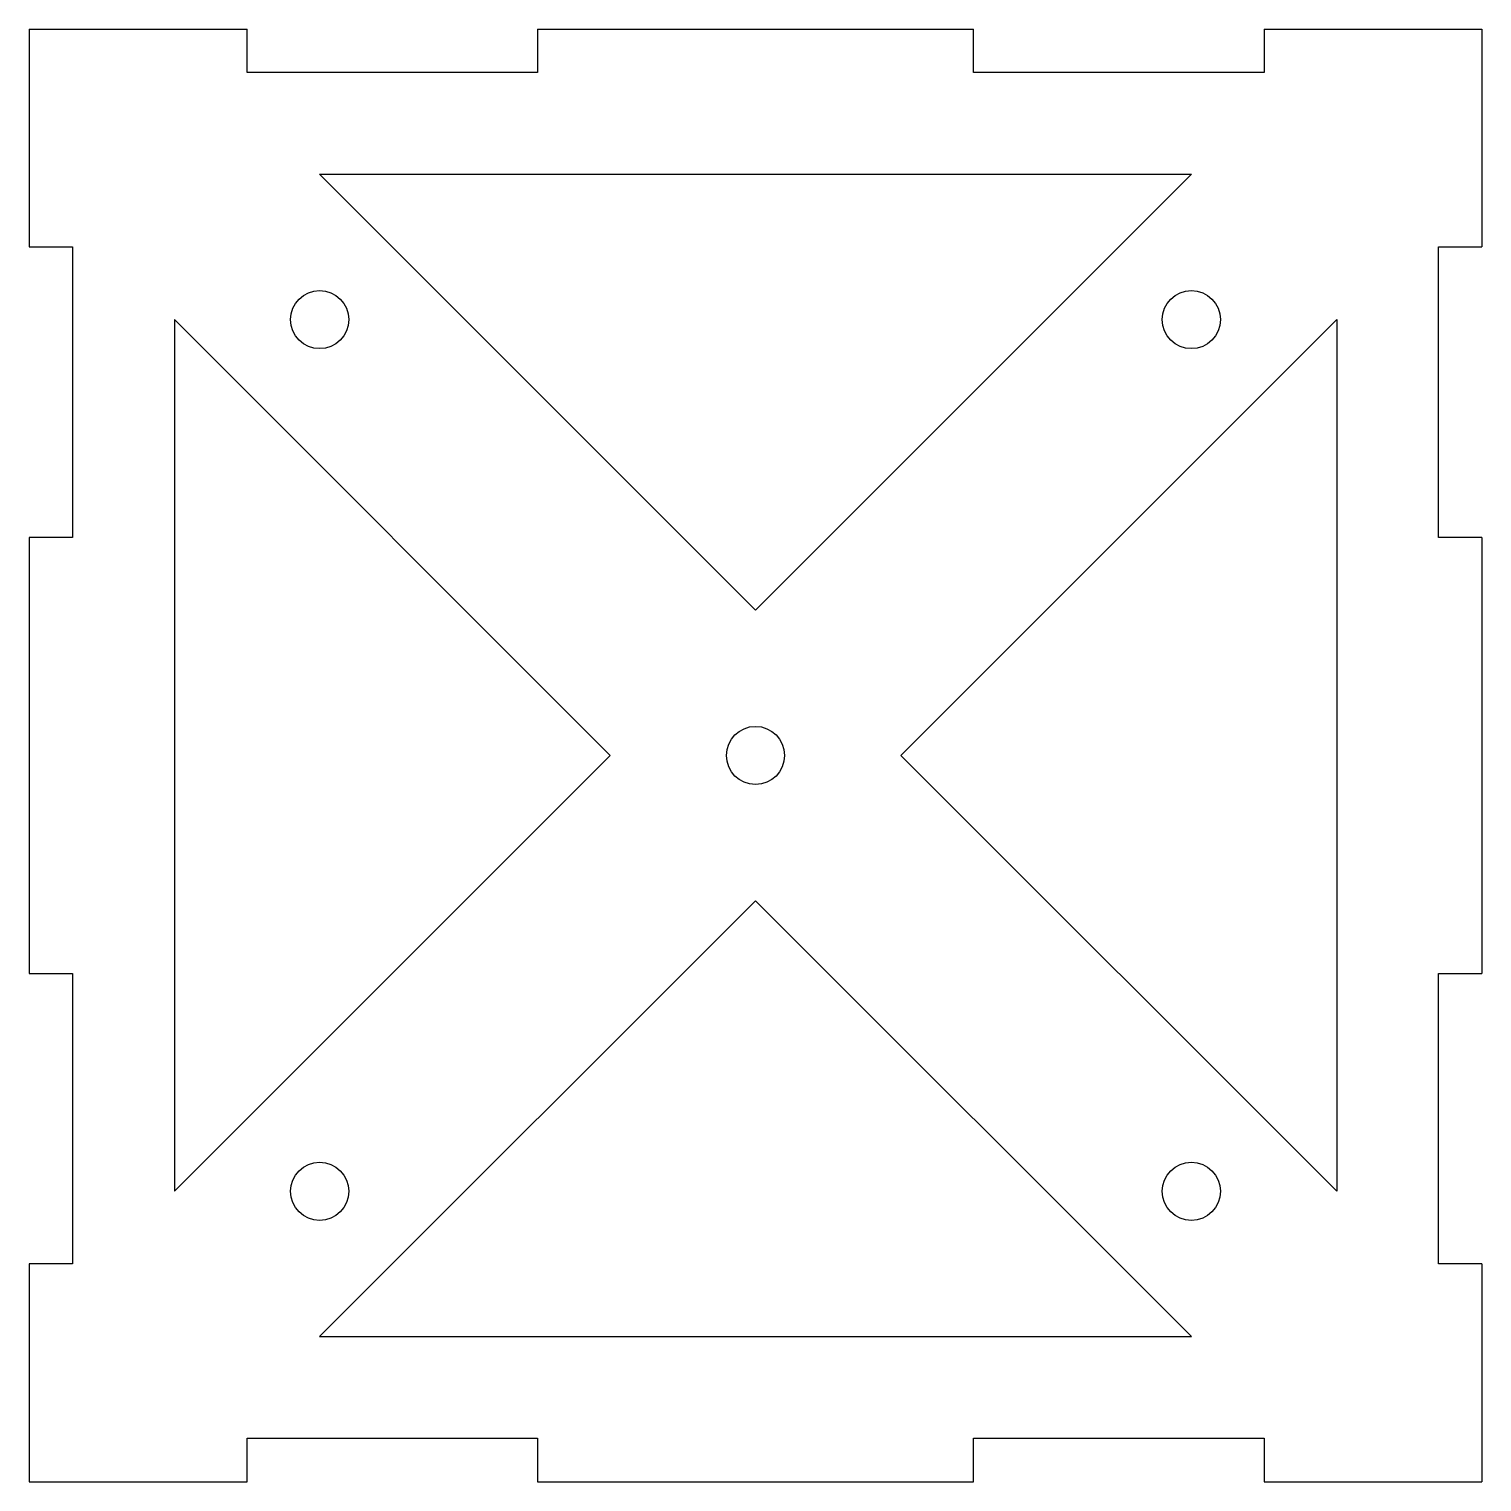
# Model space of a CAD drawing. Header units: millimetres. Extents: x -86 to 14, y 3 to 103.
import ezdxf

# ---------------------------------------------------------------- set-up
doc = ezdxf.new("R2010")
doc.units = ezdxf.units.MM

msp = doc.modelspace()

# ---------------------------------------------------------------- linework, layer by layer
at = {"color": 7, "linetype": 'Continuous', "lineweight": 25}
for p, q in [((-86.35, 103.43), (-86.35, 88.43)), ((-86.35, 103.43), (-71.35, 103.43)), ((-71.35, 100.43), (-71.35, 103.43)), ((-51.35, 103.43), (-51.35, 100.43)), ((-51.35, 103.43), (-21.35, 103.43)), ((-21.35, 100.43), (-21.35, 103.43)), ((-1.35, 103.43), (-1.35, 100.43)), ((-1.35, 103.43), (13.65, 103.43)), ((13.65, 103.43), (13.65, 88.43)), ((-51.35, 100.43), (-71.35, 100.43)), ((-1.35, 100.43), (-21.35, 100.43)), ((-66.35, 93.43), (-36.35, 63.43)), ((-66.35, 93.43), (-6.35, 93.43)), ((-6.35, 93.43), (-36.35, 63.43)), ((-86.35, 88.43), (-83.35, 88.43)), ((-83.35, 88.43), (-83.35, 68.43)), ((10.65, 88.43), (13.65, 88.43)), ((10.65, 68.43), (10.65, 88.43)), ((-76.35, 83.43), (-76.35, 23.43)), ((-76.35, 83.43), (-46.35, 53.43)), ((3.65, 83.43), (-26.35, 53.43)), ((3.65, 83.43), (3.65, 23.43)), ((-86.35, 68.43), (-86.35, 38.43)), ((-83.35, 68.43), (-86.35, 68.43)), ((13.65, 68.43), (10.65, 68.43)), ((13.65, 68.43), (13.65, 38.43)), ((-76.35, 23.43), (-46.35, 53.43)), ((-26.35, 53.43), (3.65, 23.43)), ((-66.35, 13.43), (-36.35, 43.43)), ((-36.35, 43.43), (-6.35, 13.43)), ((-86.35, 38.43), (-83.35, 38.43)), ((-83.35, 38.43), (-83.35, 18.43)), ((10.65, 38.43), (13.65, 38.43)), ((10.65, 18.43), (10.65, 38.43)), ((-86.35, 18.43), (-86.35, 3.43)), ((-83.35, 18.43), (-86.35, 18.43)), ((13.65, 18.43), (10.65, 18.43)), ((13.65, 18.43), (13.65, 3.43)), ((-66.35, 13.43), (-6.35, 13.43)), ((-71.35, 6.43), (-51.35, 6.43)), ((-71.35, 3.43), (-71.35, 6.43)), ((-51.35, 6.43), (-51.35, 3.43)), ((-21.35, 6.43), (-1.35, 6.43)), ((-21.35, 3.43), (-21.35, 6.43)), ((-1.35, 6.43), (-1.35, 3.43)), ((-86.35, 3.43), (-71.35, 3.43)), ((-51.35, 3.43), (-21.35, 3.43)), ((-1.35, 3.43), (13.65, 3.43))]:
    msp.add_line(p, q, dxfattribs=at)
for centre in [(-66.35, 83.43), (-6.35, 83.43), (-36.35, 53.43), (-66.35, 23.43), (-6.35, 23.43)]:
    msp.add_circle(centre, 2, dxfattribs=at)

doc.saveas('drawing.dxf')
